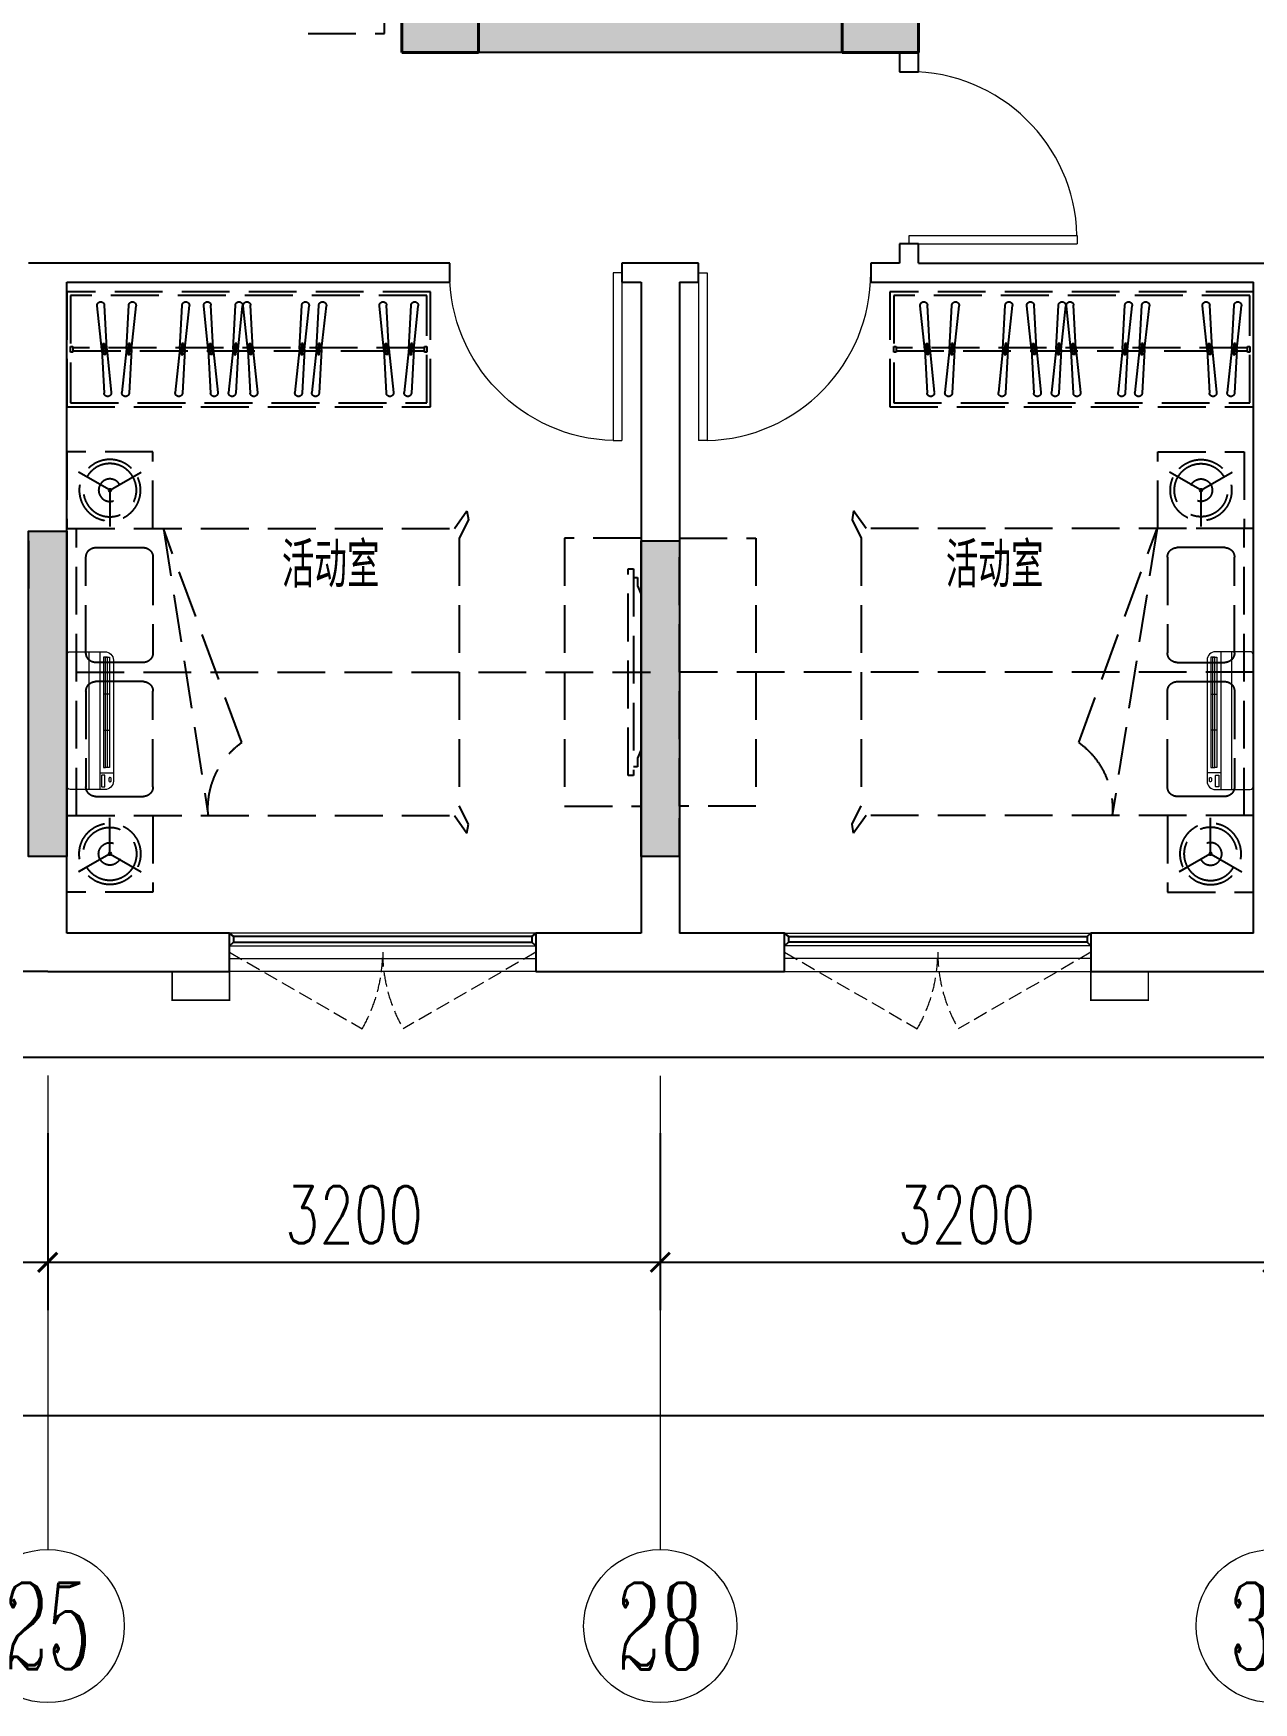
# Model space of a CAD drawing. Extents: x 3753737 to 4713801, y -857380 to 24339.
# Drawn here: x 4243339 to 4249713, y -772456 to -763736 of the extents above; entities that cross this region are included whole.
import ezdxf
from ezdxf.enums import TextEntityAlignment as Align

# ---------------------------------------------------------------- set-up
doc = ezdxf.new("R2010")
doc.units = 0
doc.header["$LTSCALE"] = 1000
doc.header["$MEASUREMENT"] = 0
doc.linetypes.add('A户型$0$DASH', pattern=[0.35, 0.25, -0.1])
doc.linetypes.add('DASH', pattern=[0.35, 0.25, -0.1])
doc.layers.get('0').update_dxf_attribs({"linetype": 'CONTINUOUS'})
doc.layers.get('Defpoints').update_dxf_attribs({"linetype": 'CONTINUOUS'})
for name, color, linetype in [('!!电气', 1, 'CONTINUOUS'), ('3-栏杆1', 252, 'CONTINUOUS'), ('5fur', 175, 'CONTINUOUS'), ('COLU', 7, 'CONTINUOUS'), ('S-砼墙填充', 251, 'CONTINUOUS'), ('WALL', 252, 'CONTINUOUS'), ('保温', 6, 'CONTINUOUS'), ('看线', 185, 'CONTINUOUS')]:
    doc.layers.add(name, color=color, linetype=linetype)
for name, color, linetype, lineweight in [('AXIS', 114, 'CONTINUOUS', 20), ('AXIS_TEXT', 7, 'CONTINUOUS', 20), ('COLUMN', 252, 'CONTINUOUS', 40), ('PUB_HATCH', 8, 'CONTINUOUS', 9), ('PUB_TEXT', 7, 'CONTINUOUS', 20), ('WINDOW', 146, 'CONTINUOUS', 20), ('平面-空调预留孔', 252, 'CONTINUOUS', 15)]:
    doc.layers.add(name, color=color, linetype=linetype, lineweight=lineweight)
doc.styles.add('_TCH_AXIS', font='COMPLEX', dxfattribs={"bigfont": 'GBCBIG'})
doc.styles.add('_TCH_DIM_T3', font='SIMPLEX.shx', dxfattribs={"width": 0.7058823529411765, "bigfont": 'GBCBIG.shx'})
doc.styles.add('COMPLEX', font='COMPLEX')
doc.styles.get("Standard").update_dxf_attribs({"font": 'gbenor.shx', "bigfont": 'gbcbig.shx'})
doc.dimstyles.new('_TCH_ARCH&&100', dxfattribs={"dimtxt": 297.5, "dimasz": 100, "dimexe": 250, "dimexo": 300, "dimgap": 100, "dimtad": 1, "dimdec": 0, "dimzin": 0, "dimdsep": 46, "dimtxsty": '_TCH_DIM_T3', "dimblk": 'ARCHTICK', "dimcen": 0.09, "dimclrt": 7, "dimazin": 2, "dimtfac": 1, "dimtdec": 0, "dimtix": 1, "dimtmove": 2, "dimatfit": 3, "dimfxl": 1, "dimtolj": 1, "dimtzin": 0, "dimarcsym": 0})

# ---------------------------------------------------------------- blocks, each defined once
blk = doc.blocks.new('dfgdfgsf')
at = {"layer": '5fur', "color": 252, "linetype": 'A户型$0$DASH'}
for p, q in [((2085279.320059724, -1254062.702910487), (2085255.506101976, -1253834.669318532)), ((2085305.336816525, -1254060.649655245), (2085293.085709269, -1253831.703517444)), ((2085408.697913592, -1254060.649655245), (2085420.949020847, -1253831.703517444)), ((2085434.714670392, -1254062.702910487), (2085458.52862814, -1253834.669318532)), ((2085761.529177789, -1254062.596194317), (2085735.720930516, -1253834.669318532)), ((2085787.551645065, -1254060.649655245), (2085775.300537809, -1253831.703517444)), ((2085850.034887904, -1254062.702910487), (2085826.220930156, -1253834.669318532)), ((2085876.051644705, -1254060.649655245), (2085863.800537449, -1253831.703517444)), ((2086119.697916623, -1254060.649655245), (2086131.949023878, -1253831.703517444)), ((2086145.714673423, -1254062.702910487), (2086169.528631171, -1253834.669318532)), ((2086197.150844968, -1254062.702910487), (2086173.33688722, -1253834.669318532)), ((2086223.167601769, -1254060.649655245), (2086210.916494513, -1253831.703517444)), ((2086326.528698835, -1254060.649655245), (2086338.779806091, -1253831.703517444)), ((2086352.545455636, -1254062.702910487), (2086376.359413384, -1253834.669318532)), ((2086475.237758769, -1254062.595872173), (2086451.423801021, -1253834.562280218)), ((2086501.254205884, -1254060.649655245), (2086489.003098628, -1253831.703517444)), ((2086754.022620542, -1254062.702910487), (2086730.208662794, -1253834.669318532)), ((2086780.039377343, -1254060.649655245), (2086767.788270087, -1253831.703517444)), ((2086883.40047441, -1254060.649655245), (2086895.651581665, -1253831.703517444)), ((2086909.41723121, -1254062.702910487), (2086933.231188958, -1253834.669318532)), ((2089579.320053869, -1254062.702910487), (2089555.506096121, -1253834.669318532)), ((2089605.33681067, -1254060.649655245), (2089593.085703414, -1253831.703517444)), ((2089708.697907737, -1254060.649655245), (2089720.949014992, -1253831.703517444)), ((2089734.714664537, -1254062.702910487), (2089758.528622285, -1253834.669318532)), ((2090061.529171934, -1254062.596194317), (2090035.720924661, -1253834.669318532)), ((2090087.55163921, -1254060.649655245), (2090075.300531955, -1253831.703517444)), ((2090150.034882049, -1254062.702910487), (2090126.220924301, -1253834.669318532)), ((2090176.05163885, -1254060.649655245), (2090163.800531594, -1253831.703517444)), ((2090419.697910768, -1254060.649655245), (2090431.949018023, -1253831.703517444)), ((2090445.714667568, -1254062.702910487), (2090469.528625316, -1253834.669318532)), ((2090497.150839113, -1254062.702910487), (2090473.336881365, -1253834.669318532)), ((2090523.167595914, -1254060.649655245), (2090510.916488658, -1253831.703517444)), ((2090626.52869298, -1254060.649655245), (2090638.779800236, -1253831.703517444)), ((2090652.545449781, -1254062.702910487), (2090676.359407529, -1253834.669318532)), ((2090775.237752914, -1254062.595872173), (2090751.423795166, -1253834.562280218)), ((2090801.254200029, -1254060.649655245), (2090789.003092773, -1253831.703517444)), ((2091054.022614687, -1254062.702910487), (2091030.208656939, -1253834.669318532)), ((2091080.039371488, -1254060.649655245), (2091067.788264232, -1253831.703517444)), ((2091183.400468555, -1254060.649655245), (2091195.65157581, -1253831.703517444)), ((2091209.417225355, -1254062.702910487), (2091233.231183103, -1253834.669318532)), ((2085223.574590463, -1254047.189162439), (2085211.574590463, -1254047.189162439)), ((2085211.574590463, -1254047.189162439), (2085211.574590463, -1254077.189162439)), ((2085211.574590463, -1254077.189162439), (2085223.574590463, -1254077.189162439)), ((2085223.574590463, -1254077.189162439), (2085223.574590463, -1254047.189162439)), ((2087059.574593433, -1254069.689162439), (2085223.574590463, -1254069.689162439)), ((2085279.320059724, -1254062.702910487), (2085291.57116698, -1254291.649048288)), ((2085305.336327052, -1254060.640508084), (2085329.144762263, -1254288.683721677)), ((2085408.697913592, -1254060.649655245), (2085384.883955844, -1254288.6832472)), ((2085434.714670392, -1254062.702910487), (2085422.463563137, -1254291.649048288)), ((2085761.534888264, -1254062.702910487), (2085773.78599552, -1254291.649048288)), ((2085787.551645065, -1254060.649655245), (2085811.365602813, -1254288.6832472)), ((2085850.034887904, -1254062.702910487), (2085862.28599516, -1254291.649048288)), ((2085876.051644705, -1254060.649655245), (2085899.865602453, -1254288.6832472)), ((2086119.697916623, -1254060.649655245), (2086095.883958875, -1254288.6832472)), ((2086145.714673423, -1254062.702910487), (2086133.463566168, -1254291.649048288)), ((2086197.150844968, -1254062.702910487), (2086209.401952224, -1254291.649048288)), ((2086223.167601769, -1254060.649655245), (2086246.981559517, -1254288.6832472)), ((2086326.528698835, -1254060.649655245), (2086302.714741087, -1254288.6832472)), ((2086352.545455636, -1254062.702910487), (2086340.29434838, -1254291.649048288)), ((2086475.237449083, -1254062.702910487), (2086487.488556339, -1254291.649048288)), ((2086501.254205884, -1254060.649655245), (2086525.068163632, -1254288.6832472)), ((2086754.022620542, -1254062.702910487), (2086766.273727798, -1254291.649048288)), ((2086780.039377343, -1254060.649655245), (2086803.853335091, -1254288.6832472)), ((2086883.40047441, -1254060.649655245), (2086859.586516662, -1254288.6832472)), ((2086909.41723121, -1254062.702910487), (2086897.166123955, -1254291.649048288)), ((2087071.574593433, -1254047.189162439), (2087059.574593433, -1254047.189162439)), ((2087059.574593433, -1254047.189162439), (2087059.574593433, -1254077.189162439)), ((2087059.574593433, -1254077.189162439), (2087071.574593433, -1254077.189162439)), ((2087071.574593433, -1254077.189162439), (2087071.574593433, -1254047.189162439)), ((2089523.574584608, -1254047.189162439), (2089511.574584608, -1254047.189162439)), ((2089511.574584608, -1254047.189162439), (2089511.574584608, -1254077.189162439)), ((2089511.574584608, -1254077.189162439), (2089523.574584608, -1254077.189162439)), ((2089523.574584608, -1254077.189162439), (2089523.574584608, -1254047.189162439)), ((2091359.574587578, -1254069.689162439), (2089523.574584608, -1254069.689162439)), ((2089579.320053869, -1254062.702910487), (2089591.571161125, -1254291.649048288)), ((2089605.336321197, -1254060.640508084), (2089629.144756408, -1254288.683721677)), ((2089708.697907737, -1254060.649655245), (2089684.883949989, -1254288.6832472)), ((2089734.714664537, -1254062.702910487), (2089722.463557282, -1254291.649048288)), ((2090061.534882409, -1254062.702910487), (2090073.785989665, -1254291.649048288)), ((2090087.55163921, -1254060.649655245), (2090111.365596958, -1254288.6832472)), ((2090150.034882049, -1254062.702910487), (2090162.285989305, -1254291.649048288)), ((2090176.05163885, -1254060.649655245), (2090199.865596598, -1254288.6832472)), ((2090419.697910768, -1254060.649655245), (2090395.88395302, -1254288.6832472)), ((2090445.714667568, -1254062.702910487), (2090433.463560313, -1254291.649048288)), ((2090497.150839113, -1254062.702910487), (2090509.401946369, -1254291.649048288)), ((2090523.167595914, -1254060.649655245), (2090546.981553662, -1254288.6832472)), ((2090626.52869298, -1254060.649655245), (2090602.714735232, -1254288.6832472)), ((2090652.545449781, -1254062.702910487), (2090640.294342525, -1254291.649048288)), ((2090775.237443228, -1254062.702910487), (2090787.488550484, -1254291.649048288)), ((2090801.254200029, -1254060.649655245), (2090825.068157777, -1254288.6832472)), ((2091054.022614687, -1254062.702910487), (2091066.273721943, -1254291.649048288)), ((2091080.039371488, -1254060.649655245), (2091103.853329236, -1254288.6832472)), ((2091183.400468555, -1254060.649655245), (2091159.586510807, -1254288.6832472)), ((2091209.417225355, -1254062.702910487), (2091197.1661181, -1254291.649048288)), ((2091371.574587578, -1254047.189162439), (2091359.574587578, -1254047.189162439)), ((2091359.574587578, -1254047.189162439), (2091359.574587578, -1254077.189162439)), ((2091359.574587578, -1254077.189162439), (2091371.574587578, -1254077.189162439)), ((2091371.574587578, -1254077.189162439), (2091371.574587578, -1254047.189162439)), ((2085241.466386358, -1254598.492976889), (2085241.466386358, -1254998.492976889)), ((2085691.466386358, -1254598.492976889), (2085241.466386358, -1254598.492976889)), ((2085691.466386358, -1254998.492976889), (2085691.466386358, -1254598.492976889)), ((2090941.574587254, -1254998.492976898), (2090941.574587254, -1254598.492976898)), ((2090941.574587254, -1254598.492976898), (2091391.574587254, -1254598.492976898)), ((2091391.574587254, -1254598.492976898), (2091391.574587254, -1254998.492976898)), ((2085475.714344077, -1254803.832287767), (2085302.771743867, -1254703.983830982)), ((2085457.218428639, -1254803.832287767), (2085630.161028848, -1254703.983830982)), ((2091175.822544973, -1254803.832287776), (2091002.879944764, -1254703.983830991)), ((2091157.326629535, -1254803.832287776), (2091330.269229745, -1254703.983830991)), ((2085466.466386358, -1254787.814355132), (2085466.466386358, -1254987.511268702)), ((2091166.574587254, -1254787.814355141), (2091166.574587254, -1254987.511268711)), ((2087216.39900661, -1254998.492976889), (2087281.905945074, -1254906.833987619)), ((2087216.39900661, -1254998.492976889), (2087281.905945074, -1254906.833987619)), ((2087289.145172316, -1254953.86293333), (2087241.564099533, -1255048.972454315)), ((2087289.145172316, -1254953.86293333), (2087241.564099533, -1255048.972454315)), ((2087281.905945074, -1254906.833987619), (2087289.145172316, -1254953.86293333)), ((2087281.905945074, -1254906.833987619), (2087289.145172316, -1254953.86293333)), ((2089301.232741714, -1254906.833987629), (2089293.993514472, -1254953.86293334)), ((2089301.232741714, -1254906.833987629), (2089293.993514472, -1254953.86293334)), ((2089293.993514472, -1254953.86293334), (2089341.574587254, -1255048.972454325)), ((2089293.993514472, -1254953.86293334), (2089341.574587254, -1255048.972454325)), ((2089366.739680178, -1254998.492976898), (2089301.232741714, -1254906.833987629)), ((2089366.739680178, -1254998.492976898), (2089301.232741714, -1254906.833987629)), ((2085191.564099533, -1254998.492976889), (2087216.39900661, -1254998.492976889)), ((2085241.466386358, -1254998.492976889), (2085691.466386358, -1254998.492976889)), ((2085241.564099533, -1256498.49297689), (2085241.564099533, -1254998.492976889)), ((2086104.998289104, -1256116.465254213), (2085696.257620123, -1254998.492976889)), ((2085696.257620123, -1254998.492976889), (2085930.237512444, -1256498.492976889)), ((2087241.564099533, -1255048.972454315), (2087241.564099533, -1256448.013499462)), ((2087241.564099533, -1255048.972454315), (2087241.564099533, -1256448.013499462)), ((2089341.574587254, -1255048.972454325), (2089341.574587254, -1256448.013499471)), ((2089341.574587254, -1255048.972454325), (2089341.574587254, -1256448.013499471)), ((2091391.574587254, -1254998.492976898), (2089366.739680178, -1254998.492976898)), ((2090478.140397684, -1256116.465254222), (2090886.881066664, -1254998.492976898)), ((2090886.881066664, -1254998.492976898), (2090652.901174343, -1256498.492976898)), ((2091391.574587254, -1254998.492976898), (2090941.574587254, -1254998.492976898)), ((2091341.574587254, -1256498.492976899), (2091341.574587254, -1254998.492976898)), ((2091391.574587254, -1256498.492976899), (2091391.574587254, -1254998.492976898)), ((2085191.564099533, -1255748.49297689), (2088191.564294286, -1255748.49297689)), ((2091341.576148126, -1255748.492976886), (2088341.574587415, -1255748.492976886)), ((2087289.145172316, -1256543.123020447), (2087241.564099533, -1256448.013499462)), ((2087289.145172316, -1256543.123020447), (2087241.564099533, -1256448.013499462)), ((2089293.993514472, -1256543.123020456), (2089341.574587254, -1256448.013499471)), ((2089293.993514472, -1256543.123020456), (2089341.574587254, -1256448.013499471)), ((2085191.564099533, -1256498.49297689), (2085641.564099533, -1256498.49297689)), ((2085191.564099533, -1256498.492976889), (2087216.39900661, -1256498.492976888)), ((2085191.564099533, -1256498.492976889), (2087216.39900661, -1256498.492976888)), ((2085416.564099533, -1256709.171598647), (2085416.564099533, -1256509.474685076)), ((2085641.564099533, -1256498.49297689), (2085641.564099533, -1256898.49297689)), ((2087216.39900661, -1256498.492976888), (2087281.905945074, -1256590.151966158)), ((2087216.39900661, -1256498.492976888), (2087281.905945074, -1256590.151966158)), ((2089366.739680178, -1256498.492976898), (2089301.232741714, -1256590.151966167)), ((2089366.739680178, -1256498.492976898), (2089301.232741714, -1256590.151966167)), ((2091391.574587254, -1256498.492976898), (2089366.739680178, -1256498.492976898)), ((2091391.574587254, -1256498.492976898), (2089366.739680178, -1256498.492976898)), ((2091391.574587281, -1256498.492976898), (2090941.574587281, -1256498.492976898)), ((2090941.574587281, -1256498.492976898), (2090941.574587281, -1256898.492976898)), ((2091166.574587281, -1256709.171598655), (2091166.574587281, -1256509.474685085)), ((2091391.574587281, -1256898.492976898), (2091391.574587281, -1256498.492976898)), ((2087281.905945074, -1256590.151966158), (2087289.145172316, -1256543.123020447)), ((2087281.905945074, -1256590.151966158), (2087289.145172316, -1256543.123020447)), ((2089301.232741714, -1256590.151966167), (2089293.993514472, -1256543.123020456)), ((2089301.232741714, -1256590.151966167), (2089293.993514472, -1256543.123020456)), ((2085425.812057252, -1256693.153666011), (2085252.869457043, -1256793.002122797)), ((2085407.316141815, -1256693.153666011), (2085580.258742023, -1256793.002122796)), ((2091175.822545, -1256693.15366602), (2091002.879944791, -1256793.002122805)), ((2091157.326629562, -1256693.15366602), (2091330.269229772, -1256793.002122805)), ((2085641.564099533, -1256898.49297689), (2085191.564099533, -1256898.49297689)), ((2090941.574587281, -1256898.492976898), (2091391.574587281, -1256898.492976898))]:
    blk.add_line(p, q, dxfattribs=at)
at = {"layer": '5fur', "color": 252, "linetype": 'A户型$0$DASH', "extrusion": (0.6772810679795163, -0.7357243743118248, 0)}
for p, q in [((2088431.268094579, -1255208.493039111), (2088431.267706287, -1256288.493038897)), ((2088459.850297133, -1255208.493099511), (2088431.268094579, -1255208.493039111)), ((2088459.849908408, -1256288.493099511), (2088459.850297133, -1255208.493099511)), ((2088409.674199425, -1255298.990739802), (2088391.574587398, -1255344.239583172)), ((2088409.674264355, -1255253.741871238), (2088409.674199425, -1255298.990739802)), ((2088431.26803007, -1255253.741908537), (2088409.674264355, -1255253.741871238)), ((2088391.574587398, -1255344.239583172), (2088391.574587433, -1256152.746370591)), ((2088391.574587433, -1256152.746370591), (2088409.67407045, -1256197.995264666)), ((2088409.67407045, -1256197.995264666), (2088409.674005941, -1256243.244133877)), ((2088409.674005941, -1256243.244133877), (2088431.267771656, -1256243.244170811)), ((2088431.267706287, -1256288.493038897), (2088459.849908408, -1256288.493099511))]:
    blk.add_line(p, q, dxfattribs=at)
at = {"layer": '5fur', "color": 252, "linetype": 'A户型$0$DASH'}
for points in [[(2089731.574593927, -1252412.189162764), (2089731.574593927, -1251012.189169037), (2090131.576491032, -1251012.189169037), (2090131.576491032, -1252412.189162764)], [(2085191.574590463, -1254362.189162448), (2085191.574590463, -1253762.18916243), (2087091.574593433, -1253762.18916243), (2087091.574593433, -1254362.189162448)], [(2085211.574590463, -1254342.189162448), (2085211.574590463, -1253782.18916243), (2087071.574593433, -1253782.18916243), (2087071.574593433, -1254342.189162448)], [(2089491.574584608, -1254362.189162448), (2089491.574584608, -1253762.18916243), (2091391.574587578, -1253762.18916243), (2091391.574587578, -1254362.189162448)], [(2089511.574584608, -1254342.189162448), (2089511.574584608, -1253782.18916243), (2091371.574587578, -1253782.18916243), (2091371.574587578, -1254342.189162448)], [(2085290.240649974, -1254090.612964485), (2085285.675453925, -1254032.767455083), (2085294.347660433, -1254032.083040281), (2085298.912856482, -1254089.928549683)], [(2085423.794080142, -1254090.612964485), (2085428.359276191, -1254032.767455083), (2085419.687069683, -1254032.083040281), (2085415.121873634, -1254089.928549683)], [(2085772.455478515, -1254090.612964485), (2085767.890282466, -1254032.767455083), (2085776.562488974, -1254032.083040281), (2085781.127685022, -1254089.928549683)], [(2085860.955478155, -1254090.612964485), (2085856.390282105, -1254032.767455083), (2085865.062488613, -1254032.083040281), (2085869.627684662, -1254089.928549683)], [(2086134.794083173, -1254090.612964485), (2086139.359279223, -1254032.767455083), (2086130.687072715, -1254032.083040281), (2086126.121876665, -1254089.928549683)], [(2086208.071435218, -1254090.612964485), (2086203.506239169, -1254032.767455083), (2086212.178445677, -1254032.083040281), (2086216.743641726, -1254089.928549683)], [(2086341.624865385, -1254090.612964485), (2086346.190061435, -1254032.767455083), (2086337.517854927, -1254032.083040281), (2086332.952658878, -1254089.928549683)], [(2086486.158039334, -1254090.612964485), (2086481.592843284, -1254032.767455083), (2086490.265049792, -1254032.083040281), (2086494.830245841, -1254089.928549683)], [(2086764.943210792, -1254090.612964485), (2086760.378014744, -1254032.767455083), (2086769.050221252, -1254032.083040281), (2086773.6154173, -1254089.928549683)], [(2086898.49664096, -1254090.612964485), (2086903.061837009, -1254032.767455083), (2086894.389630501, -1254032.083040281), (2086889.824434452, -1254089.928549683)], [(2089590.240644119, -1254090.612964485), (2089585.67544807, -1254032.767455083), (2089594.347654578, -1254032.083040281), (2089598.912850627, -1254089.928549683)], [(2089723.794074287, -1254090.612964485), (2089728.359270336, -1254032.767455083), (2089719.687063828, -1254032.083040281), (2089715.121867779, -1254089.928549683)], [(2090072.45547266, -1254090.612964485), (2090067.890276611, -1254032.767455083), (2090076.562483119, -1254032.083040281), (2090081.127679167, -1254089.928549683)], [(2090160.9554723, -1254090.612964485), (2090156.39027625, -1254032.767455083), (2090165.062482758, -1254032.083040281), (2090169.627678807, -1254089.928549683)], [(2090434.794077318, -1254090.612964485), (2090439.359273368, -1254032.767455083), (2090430.68706686, -1254032.083040281), (2090426.12187081, -1254089.928549683)], [(2090508.071429363, -1254090.612964485), (2090503.506233314, -1254032.767455083), (2090512.178439822, -1254032.083040281), (2090516.743635871, -1254089.928549683)], [(2090641.62485953, -1254090.612964485), (2090646.19005558, -1254032.767455083), (2090637.517849072, -1254032.083040281), (2090632.952653023, -1254089.928549683)], [(2090786.158033479, -1254090.612964485), (2090781.592837429, -1254032.767455083), (2090790.265043937, -1254032.083040281), (2090794.830239986, -1254089.928549683)], [(2091064.943204937, -1254090.612964485), (2091060.378008889, -1254032.767455083), (2091069.050215397, -1254032.083040281), (2091073.615411445, -1254089.928549683)], [(2091198.496635105, -1254090.612964485), (2091203.061831154, -1254032.767455083), (2091194.389624646, -1254032.083040281), (2091189.824428597, -1254089.928549683)], [(2088191.564096285, -1255048.492976886), (2087791.564096285, -1255048.492976886), (2087791.564096285, -1256448.492976886), (2088191.564096285, -1256448.492976886)], [(2088391.574587415, -1255048.492976886), (2088791.574587415, -1255048.492976886), (2088791.574587415, -1256448.492976886), (2088391.574587415, -1256448.492976886)]]:
    blk.add_lwpolyline(points, close=True, dxfattribs=at)
for points in [[(2085223.574590463, -1254054.689162455), (2087059.574593433, -1254054.689162455)], [(2089523.574584608, -1254054.689162455), (2091359.574587578, -1254054.689162455)]]:
    blk.add_lwpolyline(points, dxfattribs=at)
for points, const_width in [([(2085346.242936648, -1254729.081935836), (2085302.771743868, -1254703.983830982)], 8.88888888888889), ([(2085586.689836067, -1254729.081935836), (2085630.161028848, -1254703.983830982)], 8.888888888888888), ([(2091046.351137544, -1254729.081935845), (2091002.879944763, -1254703.983830991)], 8.888888888888888), ([(2091286.798036963, -1254729.081935845), (2091330.269229744, -1254703.983830991)], 8.88888888888889), ([(2085466.466386358, -1254937.315058994), (2085466.466386358, -1254987.511268702)], 8.88888888888889), ([(2091166.574587254, -1254937.315059004), (2091166.574587254, -1254987.511268711)], 8.88888888888889), ([(2085416.564099533, -1256559.670894784), (2085416.564099533, -1256509.474685076)], 8.88888888888889), ([(2091166.574587281, -1256559.670894793), (2091166.574587281, -1256509.474685085)], 8.88888888888889), ([(2085296.340649824, -1256767.904017943), (2085252.869457043, -1256793.002122797)], 8.88888888888889), ([(2085536.787549243, -1256767.904017942), (2085580.258742024, -1256793.002122796)], 8.888888888888888), ([(2091046.351137571, -1256767.904017951), (2091002.87994479, -1256793.002122805)], 8.888888888888888), ([(2091286.79803699, -1256767.904017951), (2091330.269229771, -1256793.002122805)], 8.88888888888889)]:
    blk.add_lwpolyline(points, dxfattribs=dict(at, const_width=const_width))
for points in [[(2085341.564099533, -1255098.49297689), (2085591.564099533, -1255098.49297689, -0.4142135623731003), (2085641.564099533, -1255148.49297689), (2085641.564099533, -1255648.492976889, -0.4142135623730904), (2085591.564099533, -1255698.492976889), (2085341.564099533, -1255698.492976889, -0.4142135623730999), (2085291.564099533, -1255648.492976889), (2085291.564099533, -1255148.49297689, -0.4142135623730897)], [(2091241.574587254, -1255098.492976899), (2090991.574587254, -1255098.492976899, 0.4142135623731003), (2090941.574587254, -1255148.492976899), (2090941.574587254, -1255648.492976899, 0.4142135623730904), (2090991.574587254, -1255698.492976899), (2091241.574587254, -1255698.492976899, 0.4142135623730999), (2091291.574587254, -1255648.492976899), (2091291.574587254, -1255148.492976899, 0.4142135623730897)], [(2085341.564099533, -1256398.492976889), (2085591.564099533, -1256398.492976889, 0.4142135623731003), (2085641.564099533, -1256348.492976889), (2085641.564099533, -1255848.492976889, 0.4142135623730904), (2085591.564099533, -1255798.492976889), (2085341.564099533, -1255798.492976889, 0.4142135623730999), (2085291.564099533, -1255848.492976889), (2085291.564099533, -1256348.492976889, 0.4142135623730897)], [(2091241.574587254, -1256398.492976898), (2090991.574587254, -1256398.492976898, -0.4142135623731003), (2090941.574587254, -1256348.492976898), (2090941.574587254, -1255848.492976899, -0.4142135623730904), (2090991.574587254, -1255798.492976899), (2091241.574587254, -1255798.492976899, -0.4142135623730999), (2091291.574587254, -1255848.492976899), (2091291.574587254, -1256348.492976898, -0.4142135623730897)]]:
    blk.add_lwpolyline(points, format="xyb", close=True, dxfattribs=at)
for centre, radius, start, end in [((2085274.295905622, -1253833.186417988), 18.84219772992773, 4.512458059346774, 184.5124580593468), ((2085439.738824493, -1253833.186417988), 18.84219772992773, 355.4875419406524, 175.4875419406532), ((2085755.582306145, -1253834.101224039), 19.86347544868245, 6.933041156339381, 181.637510985777), ((2085845.010733803, -1253833.186417988), 18.84219772992773, 4.512458059346774, 184.5124580593468), ((2086150.738827524, -1253833.186417988), 18.84219772992773, 355.4875419406524, 175.4875419406532), ((2086192.126690867, -1253833.186417988), 18.84219772992773, 4.512458059346774, 184.5124580593468), ((2086357.569609738, -1253833.186417988), 18.84219772992773, 355.4875419406524, 175.4875419406532), ((2086470.213604667, -1253833.079379674), 18.84219772992773, 4.512458059346774, 184.5124580593468), ((2086748.998466441, -1253833.186417988), 18.84219772992773, 4.512458059346774, 184.5124580593468), ((2086914.441385311, -1253833.186417988), 18.84219772992773, 355.4875419406524, 175.4875419406532), ((2089574.295899767, -1253833.186417988), 18.84219772992773, 4.512458059346007, 184.512458059346), ((2089739.738818638, -1253833.186417988), 18.84219772992773, 355.4875419406532, 175.487541940654), ((2090055.58230029, -1253834.101224039), 19.86347544868245, 6.93304115633882, 181.6375109857776), ((2090145.010727948, -1253833.186417988), 18.84219772992773, 4.512458059346007, 184.512458059346), ((2090450.738821669, -1253833.186417988), 18.84219772992773, 355.4875419406532, 175.487541940654), ((2090492.126685012, -1253833.186417988), 18.84219772992773, 4.512458059346007, 184.512458059346), ((2090657.569603883, -1253833.186417988), 18.84219772992773, 355.4875419406532, 175.487541940654), ((2090770.213598812, -1253833.079379674), 18.84219772992773, 4.512458059346007, 184.512458059346), ((2091048.998460586, -1253833.186417988), 18.84219772992773, 4.512458059346007, 184.512458059346), ((2091214.441379456, -1253833.186417988), 18.84219772992773, 355.4875419406532, 175.487541940654), ((2085310.360970626, -1254290.166147745), 18.84219772992773, 184.5124580593468, 4.512458059346774), ((2085403.67375949, -1254290.166147745), 18.84219772992773, 175.4875419406532, 355.4875419406524), ((2085792.575799167, -1254290.166147745), 18.84219772992773, 184.5124580593468, 4.512458059346774), ((2085881.075798807, -1254290.166147745), 18.84219772992773, 184.5124580593468, 4.512458059346774), ((2086114.673762521, -1254290.166147745), 18.84219772992773, 175.4875419406532, 355.4875419406524), ((2086228.19175587, -1254290.166147745), 18.84219772992773, 184.5124580593468, 4.512458059346774), ((2086321.504544734, -1254290.166147745), 18.84219772992773, 175.4875419406532, 355.4875419406524), ((2086506.278359985, -1254290.166147745), 18.84219772992773, 184.5124580593468, 4.512458059346774), ((2086785.063531445, -1254290.166147745), 18.84219772992773, 184.5124580593468, 4.512458059346774), ((2086878.376320308, -1254290.166147745), 18.84219772992773, 175.4875419406532, 355.4875419406524), ((2089610.360964771, -1254290.166147745), 18.84219772992773, 184.512458059346, 4.512458059346007), ((2089703.673753635, -1254290.166147745), 18.84219772992773, 175.487541940654, 355.4875419406532), ((2090092.575793312, -1254290.166147745), 18.84219772992773, 184.512458059346, 4.512458059346007), ((2090181.075792952, -1254290.166147745), 18.84219772992773, 184.512458059346, 4.512458059346007), ((2090414.673756666, -1254290.166147745), 18.84219772992773, 175.487541940654, 355.4875419406532), ((2090528.191750015, -1254290.166147745), 18.84219772992773, 184.512458059346, 4.512458059346007), ((2090621.504538879, -1254290.166147745), 18.84219772992773, 175.487541940654, 355.4875419406532), ((2090806.27835413, -1254290.166147745), 18.84219772992773, 184.512458059346, 4.512458059346007), ((2091085.06352559, -1254290.166147745), 18.84219772992773, 184.512458059346, 4.512458059346007), ((2091178.376314453, -1254290.166147745), 18.84219772992773, 175.487541940654, 355.4875419406532), ((2086356.608613892, -1256462.552364921), 427.8832127323753, 126.0176927710526, 184.8183113888535), ((2090226.530072896, -1256462.55236493), 427.8832127323752, 355.1816886111465, 53.98230722894739)]:
    blk.add_arc(centre, radius, start, end, dxfattribs=at)
at = {"layer": '5fur', "color": 252, "linetype": 'A户型$0$DASH', "extrusion": (0, 0, -1)}
for centre, major_axis, ratio, start_param, end_param in [((2085466.466386358, -1254798.492976889), (113.2638872716998, 113.2638872716998), 0.9999999999997511, 4.712388980384682, 10.99557428756427), ((2085466.466386358, -1254798.492976889), (98.16203563551878, 98.16203563551878), 0.999999999998388, 4.712388980384681, 10.99557428756427), ((2085466.466386358, -1254798.492976889), (41.53009199966709, 41.53009199966709), 0.9999999999975253, 4.71238898038469, 10.99557428756428), ((2091166.574587281, -1256698.492976898), (-98.16203563551879, -98.16203563551876), 0.999999999998388, 4.712388980384681, 10.99557428756427), ((2091166.574587281, -1256698.492976898), (-41.53009199966709, -41.53009199966709), 0.9999999999975253, 4.71238898038469, 10.99557428756428)]:
    blk.add_ellipse(centre, major_axis=major_axis, ratio=ratio, start_param=start_param, end_param=end_param, dxfattribs=at)
at = {"layer": '5fur', "color": 252, "linetype": 'A户型$0$DASH'}
for centre, major_axis, ratio, start_param, end_param in [((2091166.574587254, -1254798.492976898), (-113.2638872716998, 113.2638872716998), 0.9999999999997511, 4.712388980384682, 10.99557428756427), ((2091166.574587254, -1254798.492976898), (-98.16203563551878, 98.16203563551878), 0.999999999998388, 4.712388980384681, 10.99557428756427), ((2091166.574587254, -1254798.492976898), (-41.53009199966709, 41.53009199966709), 0.9999999999975253, 4.71238898038469, 10.99557428756428), ((2085416.564099533, -1256698.49297689), (113.2638872716998, -113.2638872716998), 0.9999999999997511, 4.712388980384682, 10.99557428756427), ((2085416.564099533, -1256698.49297689), (98.16203563551876, -98.16203563551879), 0.999999999998388, 4.712388980384681, 10.99557428756427), ((2085416.564099533, -1256698.49297689), (41.53009199966708, -41.53009199966709), 0.9999999999975253, 4.71238898038469, 10.99557428756428)]:
    blk.add_ellipse(centre, major_axis=major_axis, ratio=ratio, start_param=start_param, end_param=end_param, dxfattribs=at)
at = {"layer": '5fur', "color": 252, "linetype": 'A户型$0$DASH', "extrusion": (0, 0, -0.9999999999999998)}
blk.add_ellipse((2091166.574587281, -1256698.492976898), major_axis=(-113.2638872716998, -113.2638872716998), ratio=0.9999999999997511, start_param=4.712388980384682, end_param=10.99557428756427, dxfattribs=at)
blk = doc.blocks.new('A$C001338C2')
at = {"color": 8}
for p, q in [((-1.49359439092e-05, 248.6000576173246), (-2.84423585981e-05, 22.0000576172315)), ((844.9999883423079, 303.6000072514144), (54.99998834231155, 303.6000543390692)), ((109.0525457565491, 214.7673082745569), (109.0525510513944, 303.6000511174025)), ((899.9999715576414, 22.00000397306576), (899.9999850640525, 248.6000039731589)), ((21.99997024633922, 5.63059293199e-05), (877.9999702463392, 5.2843679441e-06))]:
    blk.add_line(p, q, dxfattribs=at)
at = {"color": 8, "lineweight": 5}
for p, q in [((864.5756734352908, 278.6904651548975), (144.4768629888749, 278.6905080761171)), ((144.4768629888749, 278.6905080761171), (144.4768622188567, 265.7722729386405)), ((387.0097734353949, 278.6904936200444), (144.4768629888749, 278.6905080761171)), ((144.4768629888749, 278.6905080761171), (144.4768614488676, 252.8539829386973)), ((144.4768622188567, 265.7722729386405), (864.5756726653053, 265.772230017421)), ((144.4768606789075, 239.9356929386377), (144.4768614488676, 252.8539829386973)), ((144.4768614488676, 252.8539829386973), (864.5756718953162, 252.8539400174777)), ((864.5756711253525, 239.9356500174181), (144.4768606789075, 239.9356929386377)), ((387.0097711254275, 239.935678482565), (387.0097734353949, 278.6904936200444)), ((622.04272112545, 239.935664473509), (387.0097711254275, 239.935678482565)), ((864.5756734352908, 278.6904651548975), (622.0427234354138, 278.6904796109884)), ((622.0427234354138, 278.6904796109884), (622.04272112545, 239.935664473509)), ((864.5756718953162, 252.8539400174777), (864.5756734352908, 278.6904651548975)), ((864.5756726653053, 265.772230017421), (864.5756711253525, 239.9356500174181)), ((899.9999830474662, 214.7672611304297), (-1.69525337697e-05, 214.7673147745954)), ((899.9999787804518, 143.1781611304468), (-2.12195482163e-05, 143.1782147746126))]:
    blk.add_line(p, q, dxfattribs=at)
at = {"color": 8}
for points in [[(89.24090579471158, 226.3562818807586), (22.19125331861505, 226.3562858772129, -0.414213562372504), (16.6912536464406, 231.8562862050385), (16.69125431894281, 243.1390318179401, -0.414213562373095), (22.19125464676836, 248.6390314901146), (89.24090712286488, 248.6390274936603, -0.414213562373095), (94.74090679503934, 243.1390271658347), (94.74090612253713, 231.8562815529331, -0.414213562373095)], [(73.08482630450817, 275.0144977724194), (56.77886350143308, 275.0144987443309, -0.414213562373095), (51.27886382925863, 280.5144990721565), (51.27886400034913, 283.3844664433818, -0.414213562373095), (56.77886432817468, 288.8844661155563), (73.08482713124977, 288.8844651436448, -0.4142135623732024), (78.58482680342422, 283.3844648158192), (78.58482663233372, 280.5144974445939, -0.414213562373095)]]:
    blk.add_lwpolyline(points, format="xyb", close=True, dxfattribs=at)
for centre, radius, start, end in [((54.99998506405609, 248.6000543390692), 55.0000000000001, 89.99999658490542, 179.9999965849054), ((844.9999850640525, 248.6000072514144), 55.0000000000001, 359.9999965849054, 89.99999658490542), ((21.9999715576414, 22.00005630592932), 22.00000000000004, 179.9999965849054, 269.9999965849054), ((877.9999715576414, 22.00000528436794), 22.00000000000004, 269.9999965849054, 359.9999965849054)]:
    blk.add_arc(centre, radius, start, end, dxfattribs=at)
blk = doc.blocks.new('ASDFSD')
at = {"layer": '3-栏杆1', "color": 5}
for p, q in [((681762.5879415963, 334937.5442401596), (681742.3193111992, 334955.3318184742)), ((681742.3193111992, 334955.3318184742), (681762.5879414161, 334937.5442403179)), ((681762.5879414161, 334937.5442403179), (681762.5879414133, 334908.2619604596)), ((683322.0506670028, 334937.4781505512), (681762.5879414163, 334937.5226424761)), ((683322.0506668226, 334937.5442278689), (683342.3192972196, 334955.3318061834)), ((683342.3192972196, 334955.3318061834), (683322.0506670028, 334937.5442280272)), ((683322.0506670028, 334937.5442280272), (683322.0506670056, 334908.2619481689)), ((681742.3193347491, 334888.4150854239), (681762.5879414133, 334908.2619604596)), ((681762.5879414135, 334908.2403724216), (683322.0506670056, 334908.1959003614)), ((683322.0506670056, 334908.2619481689), (683342.3192736697, 334888.4150731332)), ((683342.3192736697, 334888.4150731332), (683322.0506670056, 334908.2619481689))]:
    blk.add_line(p, q, dxfattribs=at)
blk = doc.blocks.new('GDGDGRD')
at = {"layer": 'PUB_HATCH'}
for points in [[(431966.5562419465, 293615.3592018493), (431616.5562394205, 293615.3589565771), (431616.5562394204, 293415.3589565647), (431766.5562419465, 293415.3592018493), (431766.5562407572, 291315.3631071827), (432166.5562407572, 291315.3631071827), (432166.5562407572, 291515.3631071827), (431966.5562408895, 291515.3631071827)], [(434266.5562398317, 293615.3592016752), (434266.5562408888, 291515.3631070085), (434066.556241021, 291515.3631070085), (434066.556241021, 291315.3631070085), (434466.556241021, 291315.3631070085), (434466.5562398317, 293415.3592016752), (434466.5562397161, 293415.3592017007), (434466.556239716, 293615.3590615008)]]:
    blk.add_hatch(color=256, dxfattribs=at).paths.add_polyline_path(points)
at = {"layer": 'S-砼墙填充'}
h = blk.add_hatch(color=252, dxfattribs=at)
h.dxf.hatch_style = 1
h.paths.add_polyline_path([(436416.5442748284, 288315.3630931432), (436416.5442743464, 288565.3638601754), (436416.5442743464, 288765.3638601754), (436416.5442741448, 288515.3630931432), (436416.5442745481, 288815.3646272075), (436216.5442748922, 288815.3646272075), (436216.544275146, 287115.363093024), (436416.5442748205, 287115.363093024)])
h = blk.add_hatch(color=252, dxfattribs=at)
h.dxf.hatch_style = 1
h.paths.add_polyline_path([(433016.5684015006, 287315.3648366724), (433016.5684015006, 287115.3648366724), (433216.5684056897, 287115.3630851979), (433216.5684056198, 288765.3626271576), (433016.5684057334, 288765.362627037), (433016.5684055993, 288765.3626271576), (433016.5684057092, 287115.3630856661)])
at = {"layer": 'COLU', "color": 252}
for points in [[(436416.5442748284, 288315.3630931432), (436416.5442743464, 288565.3638601754), (436416.5442743464, 288765.3638601754), (436416.5442741448, 288515.3630931432), (436416.5442745481, 288815.3646272075), (436216.5442748922, 288815.3646272075), (436216.544275146, 287115.363093024), (436416.5442748205, 287115.363093024), (436416.5442748284, 288315.3630931432)], [(433016.5684015006, 287315.3648366724), (433016.5684015006, 287115.3648366724), (433216.5684056897, 287115.3630851979), (433216.5684056198, 288765.3626271576), (433016.5684057334, 288765.362627037), (433016.5684057334, 288765.362627037), (433016.5684055993, 288765.3626271576), (433016.5684057092, 287115.3630856661)]]:
    blk.add_lwpolyline(points, close=True, dxfattribs=at)
at = {"layer": 'COLUMN', "color": 252}
for p, q in [((431766.5562419465, 293415.3592018493), (431766.5562407572, 291315.3631071827)), ((434466.556241021, 291315.3631070085), (434466.5562398317, 293415.3592016752)), ((432166.5562407572, 291315.3631071827), (432166.5562407572, 291515.3631071827)), ((434066.556241021, 291515.3631070085), (434066.556241021, 291315.3631070085)), ((431766.5562407572, 291315.3631071827), (432166.5562407572, 291315.3631071827)), ((434066.556241021, 291315.3631070085), (434466.556241021, 291315.3631070085))]:
    blk.add_line(p, q, dxfattribs=at)
blk = doc.blocks.new('VXVXVXDVXDVXVDX')
at = {"layer": '保温', "linetype": 'Continuous', "ltscale": 10}
h = blk.add_hatch(dxfattribs=at)
h.set_pattern_fill('HEX', color=251, scale=10, angle=90, style=0)
h.set_pattern_definition([(90, (0, 0), (-16.49778, 1.010197673501861e-15), [9.525, -19.05]), (210, (0, 0), (8.248889999999996, -14.28749658604684), [9.525, -19.05]), (150, (5.83238038093927e-16, 9.525), (-8.248890000000003, -14.28749658604684), [9.525, -19.05])])
h.paths.add_polyline_path([(434066.5562636866, 291315.3631071998), (434066.5562227457, 291515.3614566755), (432166.5562227249, 291515.364729858), (432166.5562636657, 291315.3663803823)])
blk = doc.blocks.new('$WINLIB2D$00000001')
at = {"color": 0}
for points in [[(-0.4999999999999964, 0.5000000000000142), (-0.4999999999999964, -0.4999999999999858)], [(-0.4999999999999964, 0.5000000000000142), (0.5000000000000036, 0.5000000000000142)], [(0.5000000000000036, -0.4999999999999858), (0.5000000000000036, 0.5000000000000142)], [(0.5000000000000036, 0.1666666666666714), (-0.4999999999999964, 0.1666666666666714)], [(0.5000000000000036, -0.1666666666666572), (-0.4999999999999964, -0.1666666666666572)], [(-0.4999999999999964, -0.4999999999999858), (0.5000000000000036, -0.4999999999999858)]]:
    blk.add_lwpolyline(points, dxfattribs=at)
blk = doc.blocks.new('$DorLib2D$00000001')
for p, q in [((0.45, 0.9750000000000001), (0.5000000000000002, 0.9750000000000001)), ((0.45, 0), (0.45, 0.9750000000000001)), ((0.5, 0), (0.5, 0.9750000000000001)), ((0.5, 0), (0.45, 0))]:
    blk.add_line(p, q)
at = {"lineweight": 13}
blk.add_arc((0.475, 0), 0.975, 91.4692835813538, 180, dxfattribs=at)
blk = doc.blocks.new('_ArchTick')
at = {"color": 0, "linetype": 'ByBlock', "const_width": 0.15}
blk.add_lwpolyline([(-0.5, -0.5), (0.5, 0.5)], dxfattribs=at)
blk = doc.blocks.new('*D552')
at = {"layer": 'AXIS', "color": 0, "lineweight": -2, "transparency": 16777216}
for p, q in [((11702.46589114144, -19827.26245861792), (11702.46589114144, -21552.26245861803)), ((61902.4527587574, -19827.26245861792), (61902.4527587574, -21552.26245861803)), ((11702.46589114144, -21302.26245861803), (61902.4527587574, -21302.26245861803))]:
    blk.add_line(p, q, dxfattribs=at)
at = {"layer": 'Defpoints', "color": 0, "transparency": 16777216}
for p in [(11702.46589114144, -19527.26245861792), (61902.4527587574, -19527.26245861792), (61902.4527587574, -21302.26245861803)]:
    blk.add_point(p, dxfattribs=at)
at = {"layer": 'AXIS', "color": 0, "lineweight": -2, "transparency": 16777216, "xscale": 100, "yscale": 100, "zscale": 100, "rotation": 180}
blk.add_blockref('_ArchTick', (11702.46589114144, -21302.26245861803), dxfattribs=at)
at = {"layer": 'AXIS', "color": 0, "lineweight": -2, "transparency": 16777216, "xscale": 100, "yscale": 100, "zscale": 100}
blk.add_blockref('_ArchTick', (61902.4527587574, -21302.26245861803), dxfattribs=at)
at = {"layer": 'AXIS', "color": 7, "transparency": 16777216, "insert": (36802.45932494942, -21053.51245861803), "char_height": 297.5, "attachment_point": 5, "style": '_TCH_DIM_T3'}
blk.add_mtext('\\A1;50200', dxfattribs=at)
blk = doc.blocks.new('*D563')
at = {"layer": 'AXIS', "color": 0, "lineweight": -2, "transparency": 16777216}
for p, q in [((49302.45931779454, -19827.26245861792), (49302.45931779454, -20752.26245861803)), ((52502.47423640499, -19827.26245861792), (52502.47423640499, -20752.26245861803)), ((49302.45931779454, -20502.26245861803), (52502.47423640499, -20502.26245861803))]:
    blk.add_line(p, q, dxfattribs=at)
at = {"layer": 'Defpoints', "color": 0, "transparency": 16777216}
for p in [(49302.45931779454, -19527.26245861792), (52502.47423640499, -19527.26245861792), (52502.47423640499, -20502.26245861803)]:
    blk.add_point(p, dxfattribs=at)
at = {"layer": 'AXIS', "color": 0, "lineweight": -2, "transparency": 16777216, "xscale": 100, "yscale": 100, "zscale": 100, "rotation": 180}
blk.add_blockref('_ArchTick', (49302.45931779454, -20502.26245861803), dxfattribs=at)
at = {"layer": 'AXIS', "color": 0, "lineweight": -2, "transparency": 16777216, "xscale": 100, "yscale": 100, "zscale": 100}
blk.add_blockref('_ArchTick', (52502.47423640499, -20502.26245861803), dxfattribs=at)
at = {"layer": 'AXIS', "color": 7, "transparency": 16777216, "insert": (50902.46677709976, -20253.51245861803), "char_height": 297.5, "attachment_point": 5, "style": '_TCH_DIM_T3'}
blk.add_mtext('\\A1;3200', dxfattribs=at)
blk = doc.blocks.new('*D564')
at = {"layer": 'AXIS', "color": 0, "lineweight": -2, "transparency": 16777216}
for p, q in [((46102.4444160671, -19827.26245861791), (46102.4444160671, -20752.26245861803)), ((49302.45931779454, -19827.26245861792), (49302.45931779454, -20752.26245861803)), ((46102.4444160671, -20502.26245861803), (49302.45931779454, -20502.26245861803))]:
    blk.add_line(p, q, dxfattribs=at)
at = {"layer": 'Defpoints', "color": 0, "transparency": 16777216}
for p in [(46102.4444160671, -19527.26245861791), (49302.45931779454, -19527.26245861792), (49302.45931779454, -20502.26245861803)]:
    blk.add_point(p, dxfattribs=at)
at = {"layer": 'AXIS', "color": 0, "lineweight": -2, "transparency": 16777216, "xscale": 100, "yscale": 100, "zscale": 100, "rotation": 180}
blk.add_blockref('_ArchTick', (46102.4444160671, -20502.26245861803), dxfattribs=at)
at = {"layer": 'AXIS', "color": 0, "lineweight": -2, "transparency": 16777216, "xscale": 100, "yscale": 100, "zscale": 100}
blk.add_blockref('_ArchTick', (49302.45931779454, -20502.26245861803), dxfattribs=at)
at = {"layer": 'AXIS', "color": 7, "transparency": 16777216, "insert": (47702.45186693082, -20253.51245861803), "char_height": 297.5, "attachment_point": 5, "style": '_TCH_DIM_T3'}
blk.add_mtext('\\A1;3200', dxfattribs=at)
blk = doc.blocks.new('*D565')
at = {"layer": 'AXIS', "color": 0, "lineweight": -2, "transparency": 16777216}
for p, q in [((40302.45931539824, -19827.26245861791), (40302.45931539824, -20752.26245861803)), ((46102.4444160671, -19827.26245861791), (46102.4444160671, -20752.26245861803)), ((40302.45931539824, -20502.26245861803), (46102.4444160671, -20502.26245861803))]:
    blk.add_line(p, q, dxfattribs=at)
at = {"layer": 'Defpoints', "color": 0, "transparency": 16777216}
for p in [(40302.45931539824, -19527.26245861791), (46102.4444160671, -19527.26245861791), (46102.4444160671, -20502.26245861803)]:
    blk.add_point(p, dxfattribs=at)
at = {"layer": 'AXIS', "color": 0, "lineweight": -2, "transparency": 16777216, "xscale": 100, "yscale": 100, "zscale": 100, "rotation": 180}
blk.add_blockref('_ArchTick', (40302.45931539824, -20502.26245861803), dxfattribs=at)
at = {"layer": 'AXIS', "color": 0, "lineweight": -2, "transparency": 16777216, "xscale": 100, "yscale": 100, "zscale": 100}
blk.add_blockref('_ArchTick', (46102.4444160671, -20502.26245861803), dxfattribs=at)
at = {"layer": 'AXIS', "color": 7, "transparency": 16777216, "insert": (43202.45186573267, -20253.51245861803), "char_height": 297.5, "attachment_point": 5, "style": '_TCH_DIM_T3'}
blk.add_mtext('\\A1;5800', dxfattribs=at)
blk = doc.blocks.new('_AXISO')
blk.add_circle((0, 0), 0.5)
at = {"layer": 'AXIS_TEXT', "style": 'COMPLEX', "width": 1.041666666666667}
blk.add_attdef('A', text='', height=0.56, dxfattribs=at).set_placement((-0.25, -0.28), (0.25, -0.28), align=Align.FIT)
blk = doc.blocks.new('A$C100F5A36')
at = {"color": 252, "const_width": 8}
for points in [[(46752.46588515956, -18982.40043916367), (46752.46588515956, -19132.40043916367), (47052.46588515956, -19132.40043916367), (47052.46588516328, -18982.39992546034)], [(51852.46589119546, -18982.40043916367), (51852.46589119546, -19132.40043916367), (51552.46589119546, -19132.40043916367), (51552.46589119174, -18982.39992546034)]]:
    blk.add_lwpolyline(points, dxfattribs=at)
at = {"layer": 'AXIS'}
for p, q in [((46102.44441606803, -19527.18299546407), (46102.44441606803, -22002.18299546419)), ((49302.45931779454, -19527.32044397842), (49302.45931779454, -22002.32044397853))]:
    blk.add_line(p, q, dxfattribs=at)
at = {"layer": 'WALL', "color": 252}
for p, q in [((47952.46588817751, -12682.39992489541), (47952.4658881775, -14182.39991774367)), ((50652.48835246252, -14282.39990995174), (50652.48835243797, -14082.39991877446)), ((50552.48835245018, -14182.39991773737), (47952.4658881775, -14182.39991774367)), ((50552.48835245018, -14182.39991773737), (50552.4883524624, -14282.399909964)), ((50552.4883524624, -14282.399909964), (50652.48835246252, -14282.39990995174)), ((50652.48835257273, -15182.39990995174), (50552.48835257266, -15182.399909964)), ((50552.48835257266, -15182.399909964), (50552.48835258493, -15282.39990990364)), ((50652.48835258492, -15282.39990990166), (50652.48835257273, -15182.39990995174)), ((48202.47729312948, -15282.39990994896), (46002.4658808803, -15282.39990999139)), ((48202.47729313141, -15382.39990994896), (48202.47729312948, -15282.39990994896)), ((49302.46588362281, -15282.39990992774), (49102.47729312978, -15282.3999099316)), ((49102.47729312978, -15282.3999099316), (49102.47729313171, -15382.3999099316)), ((49502.45447411678, -15282.39990992392), (49302.46588362281, -15282.39990992774)), ((49502.45447411871, -15382.39990992389), (49502.45447411678, -15282.39990992392)), ((50552.48835258493, -15282.39990990364), (50402.45447411649, -15282.39990990657)), ((50402.45447411649, -15282.39990990657), (50402.45447411841, -15382.39990990659)), ((50652.48835258492, -15282.39990990166), (52602.46589092154, -15282.39990986406)), ((46202.46588065941, -17082.39991769444), (46202.465880868, -15382.39990998751)), ((46202.465880868, -15382.39990998751), (48202.47729313141, -15382.39990994896)), ((49102.47729313171, -15382.3999099316), (49202.46588362475, -15382.39990992966)), ((49202.46588362475, -15382.39990992966), (49202.46588362476, -18782.39992476234)), ((49402.46588362475, -15382.39990992575), (49402.46588362475, -18782.39992476232)), ((49402.46588362475, -15382.39990992575), (49502.45447411871, -15382.39990992389)), ((50402.45447411841, -15382.39990990659), (50552.48835259769, -15382.39990990364)), ((50552.48835259769, -15382.39990990364), (52402.46589093375, -15382.39990986791)), ((52402.46589114238, -17082.39991769444), (52402.46589093375, -15382.39990986791)), ((46202.46588069376, -18782.39992476234), (46202.46588065941, -17082.39991768015)), ((52402.44560750686, -18782.39992476232), (52402.46589114949, -17082.39872452756)), ((47052.46587574065, -18782.39992476235), (46202.46588069376, -18782.39992476234)), ((47052.46587574064, -18982.3999247623), (47052.46587574065, -18782.39992476235)), ((49202.46588362476, -18782.39992476234), (48652.4658757405, -18782.39992476235)), ((48652.4658757405, -18782.39992476235), (48652.4658757405, -18982.3999247623)), ((49952.46589150742, -18782.39992476234), (49402.46588362475, -18782.39992476232)), ((49952.46589150742, -18982.39992476232), (49952.46589150742, -18782.39992476234)), ((52402.44560750686, -18782.39992476232), (51552.46589150742, -18782.39992476234)), ((51552.46589150742, -18782.39992476234), (51552.46589150742, -18982.39992476232)), ((46102.46588069573, -18982.39992476231), (45452.46588072251, -18982.3999247623)), ((46102.46588069573, -18982.39992476231), (47052.46587574064, -18982.3999247623)), ((48652.4658757405, -18982.3999247623), (49302.46588362474, -18982.39992476231)), ((49302.46588362474, -18982.39992476231), (49952.46589150742, -18982.39992476232)), ((51552.46589150742, -18982.39992476232), (52502.44441435952, -18982.39992476231))]:
    blk.add_line(p, q, dxfattribs=at)
at = {"layer": 'WINDOW', "color": 252, "linetype": 'DASH', "ltscale": 0.3}
for points in [[(47052.4658757858, -18882.3999247622), (47745.28619881906, -19282.39992476418, 0.1316524975905399), (47852.46587579232, -18882.39992475451)], [(48652.46587579837, -18882.3999247622), (47959.64555276558, -19282.39992476418, -0.1316524975905399), (47852.46587579232, -18882.39992475451)], [(49952.46589145064, -18882.3999247622), (50645.28621448344, -19282.39992476418, 0.1316524975905399), (50752.4658914567, -18882.39992475451)], [(51552.46589146322, -18882.3999247622), (50859.64556843042, -19282.39992476418, -0.1316524975905399), (50752.4658914567, -18882.39992475451)]]:
    blk.add_lwpolyline(points, format="xyb", dxfattribs=at)
at = {"layer": '看线', "color": 252}
blk.add_lwpolyline([(59402.46586443065, -18232.39991673001), (59402.4658604688, -19432.39991605002), (39052.4648802015, -19432.39991605002), (39052.47008036403, -17932.39991721977), (36802.46589077916, -17932.39992461284)], dxfattribs=at)
at = {"color": 252, "xscale": -1}
for name, p in [('GDGDGRD', (482419.0445932513, -305497.7630110036)), ('VXVXVXDVXDVXVDX', (482419.0445932513, -305497.7630110036)), ('ASDFSD', (733294.7852026997, -353737.7317438088))]:
    blk.add_blockref(name, p, dxfattribs=at)
at = {"color": 252}
blk.add_blockref('ASDFSD', (-634689.8534354507, -353737.7317438088), dxfattribs=at)
at = {"layer": 'AXIS'}
ref = blk.add_blockref('_AXISO', (46102.44441606803, -22402.18299546419), dxfattribs=dict(at, xscale=800, yscale=800, zscale=800))
ref.add_attrib('A', '25', dxfattribs={"layer": 'AXIS_TEXT', "height": 452.5483399593904, "style": '_TCH_AXIS', "width": 0.6176470588235344}).set_placement((45876.17024608833, -22628.45716544388), (46328.71858604773, -22628.45716544388), align=Align.FIT)
ref = blk.add_blockref('_AXISO', (49302.45931779454, -22402.32044397853), dxfattribs=dict(at, xscale=800, yscale=800, zscale=800))
ref.add_attrib('A', '28', dxfattribs={"layer": 'AXIS_TEXT', "height": 452.5483399593904, "style": '_TCH_AXIS', "width": 0.6176470588235343}).set_placement((49076.18514781484, -22628.59461395823), (49528.73348777423, -22628.59461395823), align=Align.FIT)
ref = blk.add_blockref('_AXISO', (52502.47423640592, -22402.32044397853), dxfattribs=dict(at, xscale=800, yscale=800, zscale=800))
ref.add_attrib('A', '31', dxfattribs={"layer": 'AXIS_TEXT', "height": 452.5483399593904, "style": '_TCH_AXIS', "width": 0.750000000000006}).set_placement((52276.20006642622, -22628.59461395823), (52728.74840638562, -22628.59461395823), align=Align.FIT)
at = {"layer": 'WINDOW', "color": 252, "xscale": -1}
blk.add_blockref('dfgdfgsf', (2137594.040481746, 1238329.789241821), dxfattribs=at)
at = {"layer": 'WINDOW', "color": 252}
for name, p, xscale, yscale, zscale, rotation in [('$DorLib2D$00000001', (50602.4883525176, -14732.39990995778), -900, -900, -900, 90.000000007019), ('$DorLib2D$00000001', (48652.47729313048, -15332.39990994028), 900, -900, 900, 1.104770145738584e-09), ('$DorLib2D$00000001', (49952.45447411761, -15332.39990991521), -900, -900, -900, 1.10454980035833e-09), ('$WINLIB2D$00000001', (47852.46587574063, -18882.39992476231), 1600, 200, 1600, 180), ('$WINLIB2D$00000001', (50752.46589150745, -18882.39992476231), -1600, 200, -1600, 180)]:
    blk.add_blockref(name, p, dxfattribs=dict(at, xscale=xscale, yscale=yscale, zscale=zscale, rotation=rotation))
at = {"layer": '平面-空调预留孔', "color": 252, "yscale": 0.800000000046565, "zscale": 0.800000000046565}
for p, xscale, rotation in [((46202.65722268308, -18032.39988764166), -0.800000000046565, 269.9999997665698), ((52402.27454911917, -18032.39988764166), 0.800000000046565, 90.00000023343011)]:
    blk.add_blockref('A$C001338C2', p, dxfattribs=dict(at, xscale=xscale, rotation=rotation))
at = {"layer": 'PUB_TEXT', "color": 252}
for p in [(47325.70511393435, -16977.61706210417), (50794.43941927236, -16977.61706210417)]:
    blk.add_text('活动室', height=236.3120567375886, dxfattribs=at).set_placement(p)
at = {"layer": 'AXIS'}
for p1, p2, distance, text, picture, middle in [((11702.46589114144, -19527.26245861792), (61902.4527587574, -19527.26245861792), -1775.0000000001128, '50200', '*D552', (36802.45932494942, -21053.51245861803)), ((40302.45931539824, -19527.26245861791), (46102.4444160671, -19527.26245861791), -975.00000000012, '5800', '*D565', (43202.45186573267, -20253.51245861803)), ((46102.4444160671, -19527.26245861791), (49302.45931779454, -19527.26245861792), -975.0000000001128, '3200', '*D564', (47702.45186693082, -20253.51245861803)), ((49302.45931779454, -19527.26245861792), (52502.47423640499, -19527.26245861792), -975.0000000001128, '3200', '*D563', (50902.46677709976, -20253.51245861803))]:
    dim = blk.add_aligned_dim(p1=p1, p2=p2, distance=distance, text=text, dimstyle='_TCH_ARCH&&100', dxfattribs=at)
    dim.commit()
    dim.dimension.update_dxf_attribs({"geometry": picture, "text_midpoint": middle})

msp = doc.modelspace()

# ---------------------------------------------------------------- block references
at = {"layer": '!!电气'}
msp.add_blockref('A$C100F5A36', (4197310.978776064, -749653.575115452), dxfattribs=at)

doc.saveas('drawing.dxf')
